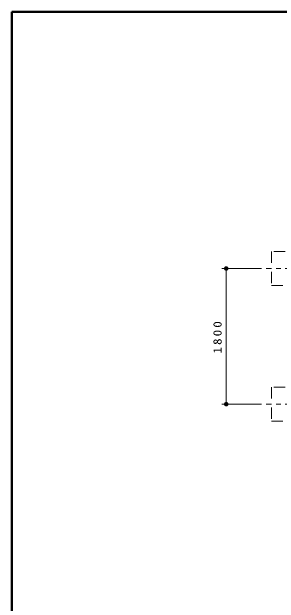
# Model space of a CAD drawing. Units: millimetres on the paper, scale 1:60. Extents: x -385 to 0, y 0 to 267.
# Drawn here: x -385 to -326, y 136.3 to 267 of the extents above; entities that cross this region are included whole.
import ezdxf

# ---------------------------------------------------------------- set-up
doc = ezdxf.new("R2010")
doc.units = ezdxf.units.MM
doc.linetypes.add('USER1', pattern=[4.5, 2.5, -2])
doc.linetypes.add('USER2', pattern=[6, 3, -1, 1, -1])
doc.layers.add('LY_1', color=131, linetype='Continuous', lineweight=13)
doc.layers.add('LY_2', color=7, linetype='Continuous', lineweight=13)
doc.styles.add('ＭＳ ゴシック', font='')
doc.styles.get('ＭＳ ゴシック').set_extended_font_data('MS Gothic')

# ---------------------------------------------------------------- blocks, each defined once
blk = doc.blocks.new('filled_dot')
at = {"color": 0, "linetype": 'Continuous', "lineweight": -2, "const_width": 1.25}
blk.add_lwpolyline([(-0.625, 0, 1), (0.625, 0, 1)], format="xyb", close=True, dxfattribs=at)

msp = doc.modelspace()

# ---------------------------------------------------------------- linework, layer by layer
at = {"layer": 'LY_1', "color": 94, "linetype": 'USER1'}
for p, q in [((-320.2, 214.011), (-327.701, 214.011)), ((-327.701, 214.011), (-327.701, 206.511)), ((-327.701, 206.511), (-320.2, 206.511)), ((-320.2, 184.011), (-327.701, 184.011)), ((-327.701, 184.011), (-327.701, 176.511)), ((-327.701, 176.511), (-320.2, 176.511))]:
    msp.add_line(p, q, dxfattribs=at)
at = {"layer": 'LY_1', "color": 7}
for p, q in [((-329.897, 210.261), (-338.701, 210.261)), ((-337.701, 180.261), (-337.701, 210.261)), ((-329.897, 180.261), (-338.701, 180.261))]:
    msp.add_line(p, q, dxfattribs=at)
at = {"layer": 'LY_1', "color": 7, "linetype": 'USER2'}
for p, q in [((-321.686, 210.261), (-328.897, 210.261)), ((-321.686, 180.261), (-328.897, 180.261))]:
    msp.add_line(p, q, dxfattribs=at)
at = {"layer": 'LY_2', "lineweight": 50}
for p, q in [((-385, 267), (-385, 0)), ((0, 267), (-385, 267))]:
    msp.add_line(p, q, dxfattribs=at)

# ---------------------------------------------------------------- block references
at = {"layer": 'LY_1', "color": 7, "xscale": 0.4, "yscale": 0.4}
for p, rotation in [((-337.701, 210.261), 270), ((-337.701, 180.261), 90)]:
    msp.add_blockref('filled_dot', p, dxfattribs=dict(at, rotation=rotation))

# ---------------------------------------------------------------- texts
at = {"layer": 'LY_1', "color": 7, "insert": (-338.701, 195.261), "char_height": 1.833, "attachment_point": 8, "rotation": 90, "style": 'ＭＳ ゴシック'}
msp.add_mtext('\\T1.33;\\W1.15;1800', dxfattribs=at)

doc.saveas('drawing.dxf')
